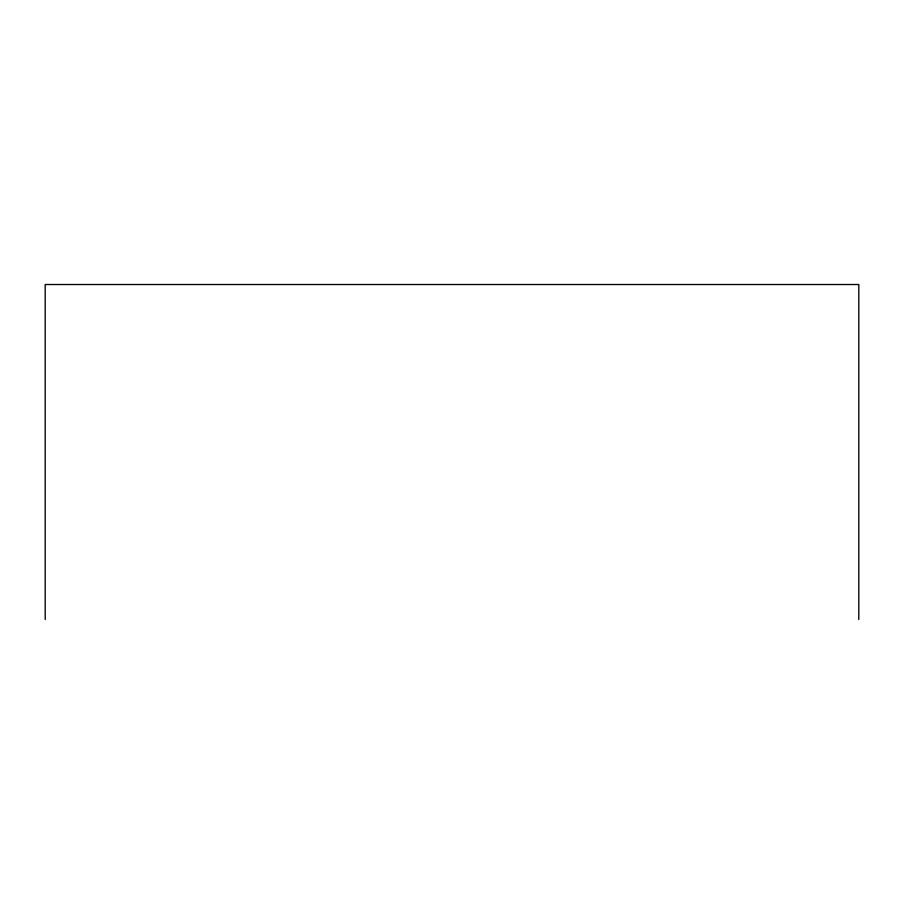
<?xml version="1.0" encoding="UTF-8"?>
<svg xmlns="http://www.w3.org/2000/svg" width="904" height="904" viewBox="0 0 904 904"><rect width="100%" height="100%" fill="white"/><g stroke="black" fill="none" stroke-linecap="round" stroke-linejoin="round"><path stroke-width="1.36" d="M858.8 619.477L858.8 284.523L45.2 284.523L45.2 619.477"/></g></svg>
